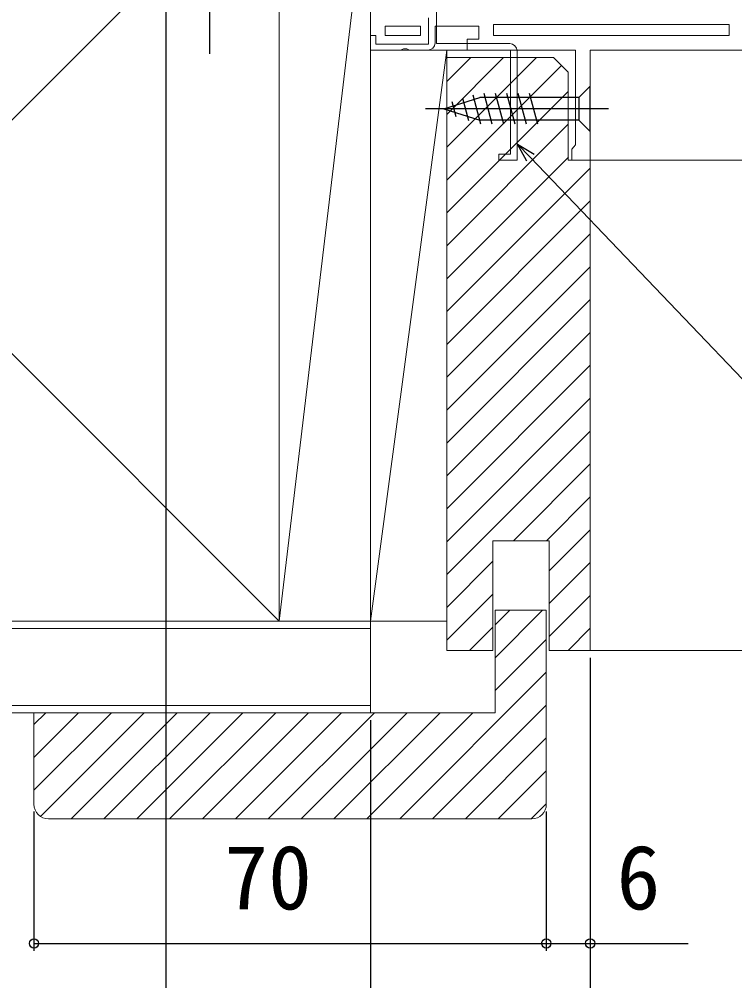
# Model space of a CAD drawing. Units: millimetres, scale not verified. Extents: x -525 to 525, y -783 to 779.
# Drawn here: x -198 to -100.2, y -602.9 to -471.6 of the extents above; entities that cross this region are included whole.
import ezdxf
from ezdxf.enums import TextEntityAlignment as Align

# ---------------------------------------------------------------- set-up
doc = ezdxf.new("R2010")
doc.units = ezdxf.units.MM
doc.header["$LTSCALE"] = 4
for name, color, linetype, lineweight in [('0-2_YKK_11', 7, 'Continuous', 18), ('0-3_YKK_11E', 4, 'Continuous', 18), ('0-4_YKK_12', 2, 'Continuous', 18), ('0-9_YSS_K', 3, 'Continuous', 18)]:
    doc.layers.add(name, color=color, linetype=linetype, lineweight=lineweight)
doc.layers.add('0-5_YKK_13', color=4, linetype='Continuous')
doc.layers.add('0-7_YKK_D', color=6, linetype='Continuous')
doc.styles.add('ＭＳ ゴシック', font='')
doc.styles.get('ＭＳ ゴシック').set_extended_font_data('MS Gothic')

msp = doc.modelspace()

# ---------------------------------------------------------------- linework, layer by layer
at = {"layer": '0-2_YKK_11', "color": 211}
for points in [[(-142.169, -475.8), (-144.644, -475.8), (-145.035, -475.612), (-145.503, -475.612), (-145.893, -475.8), (-149.969, -475.8), (-149.969, -448.1), (-175.715, -448.1), (-176.192, -448.45), (-176.669, -448.8), (-177.969, -448.8), (-177.969, -446.3), (-149.969, -446.3)], [(-98.969, -470.8), (-98.969, -475.8), (-119.969, -475.8), (-119.969, -490.8), (-122.469, -490.8), (-122.469, -489.3), (-122.219, -489.004), (-121.969, -488.708), (-121.969, -475.8), (-136.769, -475.8), (-136.769, -474.3), (-135.169, -474.3), (-135.169, -472.5), (-141.169, -472.5), (-141.169, -474.8)]]:
    msp.add_lwpolyline(points, dxfattribs=at)
for points in [[(-143.169, -472.5), (-147.969, -472.5), (-147.969, -473.8), (-143.169, -473.8)], [(-133.169, -472.3), (-100.969, -472.3), (-100.969, -473.8), (-133.169, -473.8)]]:
    msp.add_lwpolyline(points, close=True, dxfattribs=at)
msp.add_arc((-142.169, -474.8), 1, 270.00001, 359.99999, dxfattribs=at)
at = {"layer": '0-3_YKK_11E'}
for points in [[(-130.969, -474.9), (-140.969, -474.9), (-140.969, -443.5), (-134.569, -443.5)], [(-142.069, -471.4), (-142.069, -475), (-149.269, -475), (-149.269, -473.8), (-149.969, -473.8), (-149.969, -475.8), (-130.869, -475.8), (-130.869, -490), (-132.469, -490), (-132.469, -490.8), (-129.969, -490.8), (-129.969, -475.9)]]:
    msp.add_lwpolyline(points, dxfattribs=at)
msp.add_arc((-130.969, -475.9), 1, 0, 90, dxfattribs=at)
at = {"layer": '0-4_YKK_12'}
msp.add_line((-120.469, -490.8), (-36.15, -490.8), dxfattribs=at)
at = {"layer": '0-5_YKK_13'}
for p, q in [((-171.969, -441.3), (-171.969, -476.3)), ((-134.902, -485.9), (-135.958, -481.959)), ((-133.349, -485.9), (-134.474, -481.7)), ((-131.796, -485.9), (-132.922, -481.7)), ((-130.243, -485.9), (-131.369, -481.7)), ((-128.69, -485.9), (-129.816, -481.7)), ((-127.137, -485.9), (-128.263, -481.7)), ((-139.969, -483.8), (-135.053, -482.25)), ((-139.969, -483.8), (-135.053, -482.25)), ((-138.273, -484.912), (-138.822, -482.862)), ((-136.576, -485.446), (-137.39, -482.41)), ((-121.519, -482.25), (-135.053, -482.25)), ((-117.469, -483.8), (-142.469, -483.8)), ((-139.969, -483.8), (-135.053, -485.35)), ((-121.519, -485.35), (-135.053, -485.35)), ((-119.969, -486.9), (-121.519, -485.35))]:
    msp.add_line(p, q, dxfattribs=at)
msp.add_lwpolyline([(-119.969, -486.9), (-119.969, -480.7), (-121.519, -482.25), (-121.519, -485.35)], dxfattribs=at)
at = {"layer": '0-7_YKK_D'}
for p, q in [((-177.969, -449.3), (-177.969, -638.8)), ((-119.969, -558.8), (-119.969, -598.8)), ((-119.969, -558.8), (-119.969, -618.8)), ((-149.969, -567.3), (-149.969, -638.8)), ((-149.969, -567.3), (-149.969, -638.8)), ((-149.969, -567.3), (-149.969, -618.8)), ((-195.969, -579.8), (-195.969, -598.8)), ((-125.969, -579.8), (-125.969, -598.8)), ((-125.969, -579.8), (-125.969, -598.8)), ((-195.969, -597.8), (-125.969, -597.8))]:
    msp.add_line(p, q, dxfattribs=at)
for points in [[(-128.63, -490.949), (-129.899, -488.635), (-127.642, -490.004)], [(-129.899, -488.635), (-128.136, -490.477), (-60.171, -561.475), (26.625, -561.475)], [(-125.969, -597.8), (-119.969, -597.8), (-106.601, -597.8)]]:
    msp.add_lwpolyline(points, dxfattribs=at)
for centre in [(-195.969, -597.8), (-125.969, -597.8), (-125.969, -597.8), (-119.969, -597.8)]:
    msp.add_circle(centre, 0.637, dxfattribs=at)
at = {"layer": '0-9_YSS_K'}
for p, q in [((-162.469, -448.8), (-267.469, -553.8)), ((-267.469, -448.8), (-162.469, -553.8)), ((-149.969, -448.8), (-162.469, -553.8)), ((-139.569, -475.8), (-149.969, -553.8)), ((-139.569, -480.072), (-136.297, -476.8)), ((-139.569, -484.563), (-131.806, -476.8)), ((-139.569, -489.053), (-127.316, -476.8)), ((-139.569, -493.543), (-123.898, -477.871)), ((-139.569, -498.033), (-122.969, -481.433)), ((-139.569, -502.523), (-122.969, -485.923)), ((-139.569, -507.013), (-122.958, -490.403)), ((-139.569, -511.503), (-119.969, -491.903)), ((-139.569, -515.993), (-119.969, -496.393)), ((-139.569, -520.484), (-119.969, -500.884)), ((-139.569, -524.974), (-119.969, -505.374)), ((-139.569, -529.464), (-119.969, -509.864)), ((-139.569, -533.954), (-119.969, -514.354)), ((-139.569, -538.444), (-119.969, -518.844)), ((-139.569, -542.934), (-119.969, -523.334)), ((-139.569, -547.424), (-119.969, -527.824)), ((-130.454, -542.8), (-119.969, -532.314)), ((-125.964, -542.8), (-119.969, -536.805)), ((-125.569, -546.895), (-119.969, -541.295)), ((-139.569, -551.914), (-133.269, -545.614)), ((-125.569, -551.385), (-119.969, -545.785)), ((-139.569, -556.405), (-133.269, -550.105)), ((-125.569, -555.875), (-119.969, -550.275)), ((-132.969, -554.295), (-130.974, -552.3)), ((-132.969, -558.785), (-126.484, -552.3)), ((-149.969, -553.8), (-340, -553.8)), ((-149.969, -553.8), (-149.969, -566.3)), ((-149.969, -554.8), (-340, -554.8)), ((-136.474, -557.8), (-133.269, -554.595)), ((-123.004, -557.8), (-119.969, -554.765)), ((-132.969, -563.275), (-125.969, -556.275)), ((-119.969, -557.8), (-36.15, -557.8)), ((-146.004, -580.8), (-125.969, -560.765)), ((-149.969, -565.3), (-340, -565.3)), ((-141.514, -580.8), (-125.969, -565.255)), ((-149.969, -566.3), (-340, -566.3)), ((-195.969, -567.903), (-194.366, -566.3)), ((-195.969, -572.393), (-189.875, -566.3)), ((-195.969, -576.884), (-185.385, -566.3)), ((-195.067, -580.472), (-180.895, -566.3)), ((-190.905, -580.8), (-176.405, -566.3)), ((-186.415, -580.8), (-171.915, -566.3)), ((-181.925, -580.8), (-167.425, -566.3)), ((-177.435, -580.8), (-162.935, -566.3)), ((-172.945, -580.8), (-158.445, -566.3)), ((-168.454, -580.8), (-153.954, -566.3)), ((-163.964, -580.8), (-149.464, -566.3)), ((-159.474, -580.8), (-144.974, -566.3)), ((-154.984, -580.8), (-140.484, -566.3)), ((-150.494, -580.8), (-135.994, -566.3)), ((-137.024, -580.8), (-125.969, -569.745)), ((-132.533, -580.8), (-125.969, -574.235)), ((-128.043, -580.8), (-125.969, -578.726)), ((-127.969, -580.8), (-193.969, -580.8))]:
    msp.add_line(p, q, dxfattribs=at)
for points in [[(-267.469, -553.8), (-162.469, -553.8), (-162.469, -448.8), (-267.469, -448.8)], [(-162.469, -553.8), (-149.969, -553.8), (-149.969, -448.8), (-162.469, -448.8)], [(-149.969, -553.8), (-139.569, -553.8), (-139.569, -475.8), (-149.969, -475.8)], [(-139.569, -476.8), (-139.569, -557.8), (-133.269, -557.8), (-133.269, -542.8), (-125.569, -542.8), (-125.569, -557.8), (-119.969, -557.8), (-119.969, -490.8), (-122.969, -490.8), (-122.969, -478.8), (-124.969, -476.8)]]:
    msp.add_lwpolyline(points, close=True, dxfattribs=at)
msp.add_lwpolyline([(-195.969, -578.8), (-195.969, -566.3), (-132.969, -566.3), (-132.969, -552.3), (-125.969, -552.3), (-125.969, -578.8)], dxfattribs=at)
for centre, start, end in [((-193.969, -578.8), 180.00001, 269.99999), ((-127.969, -578.8), 270.00001, 359.99999)]:
    msp.add_arc(centre, 2, start, end, dxfattribs=at)

# ---------------------------------------------------------------- texts
at = {"layer": '0-7_YKK_D', "style": 'ＭＳ ゴシック'}
for s, p in [('70', (-169.969, -595.8)), ('6', (-116.373, -595.8))]:
    msp.add_text(s, height=8.798, dxfattribs=at).set_placement(p, align=Align.BOTTOM_LEFT)

doc.saveas('drawing.dxf')
